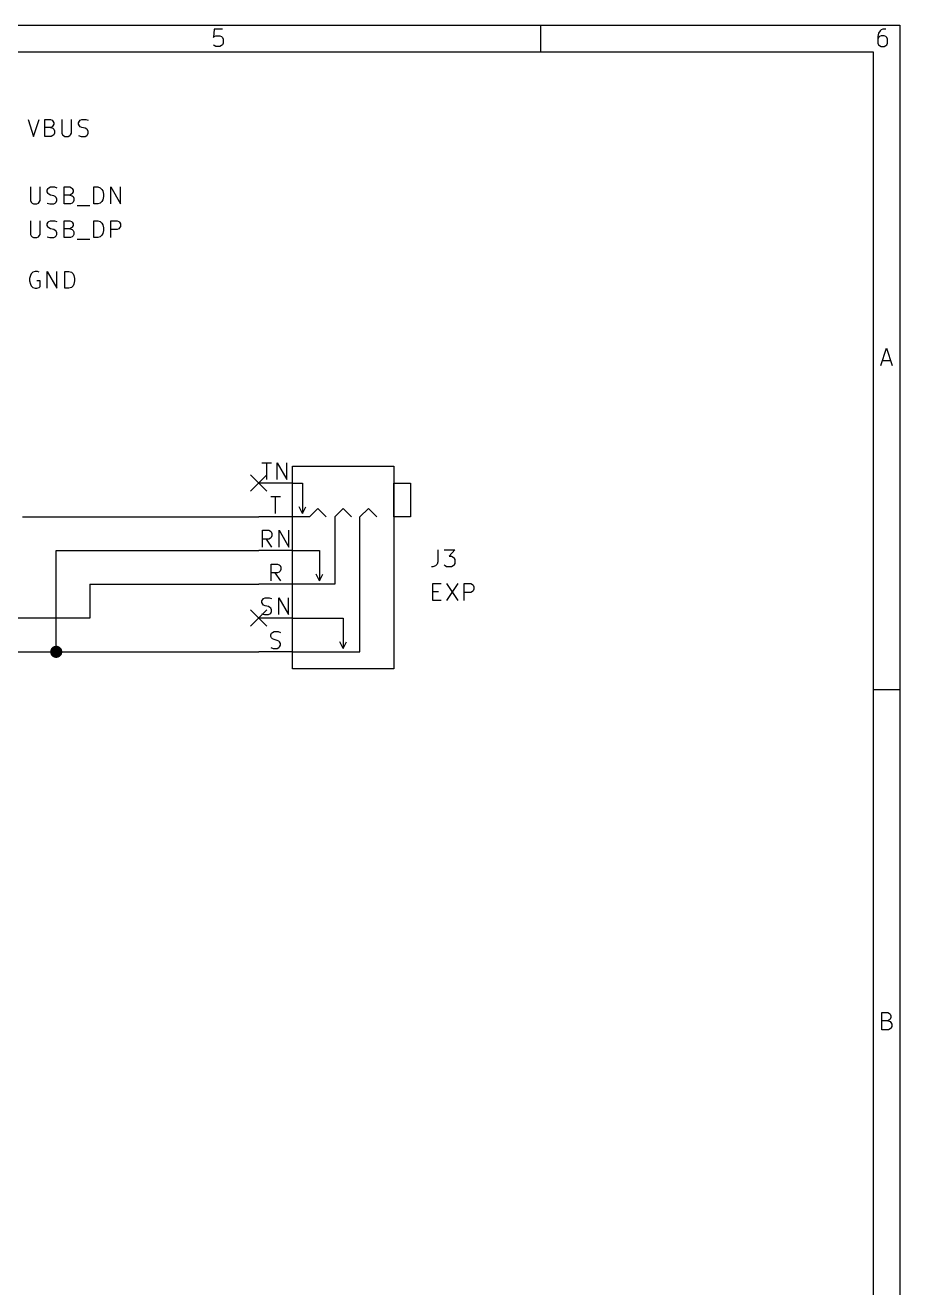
# Model space of a CAD drawing. Extents: x 0.4 to 11.3, y -7.9 to -0.4.
# Drawn here: x 8.708 to 11.299, y -4.134 to -0.394 of the extents above; entities that cross this region are included whole.
import ezdxf

# ---------------------------------------------------------------- set-up
doc = ezdxf.new("R2010")
doc.units = 0
doc.header["$MEASUREMENT"] = 0
for name, color, linetype in [('BLUE2', 5, 'CONTINUOUS'), ('BROWN2', 54, 'CONTINUOUS'), ('CYAN2', 4, 'CONTINUOUS'), ('GREEN3', 91, 'CONTINUOUS'), ('LYELLOW', 51, 'CONTINUOUS'), ('RED2', 1, 'CONTINUOUS'), ('RED3', 11, 'CONTINUOUS')]:
    doc.layers.add(name, color=color, linetype=linetype)

msp = doc.modelspace()

# ---------------------------------------------------------------- linework, layer by layer
at = {"layer": 'BLUE2', "linetype": 'CONTINUOUS'}
for p, q in [((9.376, -1.726), (9.424, -1.774)), ((9.424, -1.726), (9.376, -1.774)), ((9.376, -2.126), (9.424, -2.174)), ((9.424, -2.126), (9.376, -2.174))]:
    msp.add_line(p, q, dxfattribs=at)
at = {"layer": 'BROWN2', "linetype": 'CONTINUOUS'}
for p, q in [((8.71637, -0.672803), (8.73304, -0.722803)), ((8.73304, -0.722803), (8.7497, -0.672803)), ((8.76637, -0.722803), (8.76637, -0.672803)), ((8.76637, -0.672803), (8.78304, -0.672803)), ((8.78304, -0.672803), (8.7878, -0.675185)), ((8.81637, -0.672803), (8.81637, -0.71328)), ((8.84494, -0.71328), (8.84494, -0.672803)), ((8.87113, -0.675185), (8.8759, -0.672803)), ((8.8759, -0.672803), (8.8878, -0.672803)), ((8.8878, -0.672803), (8.89494, -0.675185)), ((8.78304, -0.696614), (8.76637, -0.696614)), ((8.7878, -0.694232), (8.78304, -0.696614)), ((8.78304, -0.696614), (8.79018, -0.698996)), ((8.7878, -0.675185), (8.79018, -0.677567)), ((8.79018, -0.69185), (8.7878, -0.694232)), ((8.79018, -0.677567), (8.79256, -0.682327)), ((8.79256, -0.687091), (8.79018, -0.69185)), ((8.79018, -0.698996), (8.79256, -0.701374)), ((8.79256, -0.682327), (8.79256, -0.687091)), ((8.79256, -0.701374), (8.79494, -0.706138)), ((8.79494, -0.706138), (8.79494, -0.71328)), ((8.86637, -0.682327), (8.86875, -0.677567)), ((8.86637, -0.687091), (8.86637, -0.682327)), ((8.86875, -0.69185), (8.86637, -0.687091)), ((8.86875, -0.677567), (8.87113, -0.675185)), ((8.87113, -0.694232), (8.86875, -0.69185)), ((8.8759, -0.696614), (8.87113, -0.694232)), ((8.88542, -0.698996), (8.8759, -0.696614)), ((8.89018, -0.701374), (8.88542, -0.698996)), ((8.89256, -0.703756), (8.89018, -0.701374)), ((8.89494, -0.70852), (8.89256, -0.703756)), ((8.89494, -0.71328), (8.89494, -0.70852)), ((8.78542, -0.722803), (8.76637, -0.722803)), ((8.79018, -0.720425), (8.78542, -0.722803)), ((8.79256, -0.718043), (8.79018, -0.720425)), ((8.79494, -0.71328), (8.79256, -0.718043)), ((8.81637, -0.71328), (8.81875, -0.718043)), ((8.81875, -0.718043), (8.82113, -0.720425)), ((8.82113, -0.720425), (8.82589, -0.722803)), ((8.82589, -0.722803), (8.83542, -0.722803)), ((8.83542, -0.722803), (8.84018, -0.720425)), ((8.84018, -0.720425), (8.84256, -0.718043)), ((8.84256, -0.718043), (8.84494, -0.71328)), ((8.86637, -0.720425), (8.87352, -0.722803)), ((8.87352, -0.722803), (8.88542, -0.722803)), ((8.88542, -0.722803), (8.89018, -0.720425)), ((8.89018, -0.720425), (8.89256, -0.718043)), ((8.89256, -0.718043), (8.89494, -0.71328)), ((8.72351, -0.872803), (8.72351, -0.91328)), ((8.75208, -0.91328), (8.75208, -0.872803)), ((8.77352, -0.882327), (8.77589, -0.877567)), ((8.77352, -0.887091), (8.77352, -0.882327)), ((8.77589, -0.89185), (8.77352, -0.887091)), ((8.77589, -0.877567), (8.77828, -0.875185)), ((8.77828, -0.894232), (8.77589, -0.89185)), ((8.77828, -0.875185), (8.78304, -0.872803)), ((8.78304, -0.896614), (8.77828, -0.894232)), ((8.78304, -0.872803), (8.79494, -0.872803)), ((8.79256, -0.898996), (8.78304, -0.896614)), ((8.79494, -0.872803), (8.80209, -0.875185)), ((8.82351, -0.922803), (8.82351, -0.872803)), ((8.82351, -0.872803), (8.84018, -0.872803)), ((8.84018, -0.896614), (8.82351, -0.896614)), ((8.84018, -0.872803), (8.84494, -0.875185)), ((8.84494, -0.894232), (8.84018, -0.896614)), ((8.84018, -0.896614), (8.84732, -0.898996)), ((8.84494, -0.875185), (8.84732, -0.877567)), ((8.84732, -0.89185), (8.84494, -0.894232)), ((8.84732, -0.877567), (8.8497, -0.882327)), ((8.8497, -0.887091), (8.84732, -0.89185)), ((8.8497, -0.882327), (8.8497, -0.887091)), ((8.91161, -0.922803), (8.91161, -0.872803)), ((8.91161, -0.872803), (8.92351, -0.872803)), ((8.92351, -0.872803), (8.93065, -0.875185)), ((8.93065, -0.875185), (8.93542, -0.879949)), ((8.93542, -0.879949), (8.9378, -0.884709)), ((8.9378, -0.884709), (8.94018, -0.894232)), ((8.94018, -0.894232), (8.94018, -0.901374)), ((8.96161, -0.922803), (8.96161, -0.872803)), ((8.96161, -0.872803), (8.99018, -0.922803)), ((8.99018, -0.922803), (8.99018, -0.872803)), ((8.72351, -0.91328), (8.72589, -0.918043)), ((8.72589, -0.918043), (8.72828, -0.920425)), ((8.72828, -0.920425), (8.73304, -0.922803)), ((8.73304, -0.922803), (8.74256, -0.922803)), ((8.74256, -0.922803), (8.74732, -0.920425)), ((8.74732, -0.920425), (8.7497, -0.918043)), ((8.7497, -0.918043), (8.75208, -0.91328)), ((8.77352, -0.920425), (8.78066, -0.922803)), ((8.78066, -0.922803), (8.79256, -0.922803)), ((8.79732, -0.901374), (8.79256, -0.898996)), ((8.79256, -0.922803), (8.79732, -0.920425)), ((8.7997, -0.903756), (8.79732, -0.901374)), ((8.79732, -0.920425), (8.7997, -0.918043)), ((8.80209, -0.90852), (8.7997, -0.903756)), ((8.7997, -0.918043), (8.80209, -0.91328)), ((8.80209, -0.91328), (8.80209, -0.90852)), ((8.84256, -0.922803), (8.82351, -0.922803)), ((8.84732, -0.920425), (8.84256, -0.922803)), ((8.84732, -0.898996), (8.8497, -0.901374)), ((8.8497, -0.918043), (8.84732, -0.920425)), ((8.8497, -0.901374), (8.85208, -0.906138)), ((8.85208, -0.91328), (8.8497, -0.918043)), ((8.85208, -0.906138), (8.85208, -0.91328)), ((8.86161, -0.927567), (8.8997, -0.927567)), ((8.92351, -0.922803), (8.91161, -0.922803)), ((8.93065, -0.920425), (8.92351, -0.922803)), ((8.93542, -0.915661), (8.93065, -0.920425)), ((8.9378, -0.910898), (8.93542, -0.915661)), ((8.94018, -0.901374), (8.9378, -0.910898)), ((8.72351, -0.972803), (8.72351, -1.01328)), ((8.75208, -1.01328), (8.75208, -0.972803)), ((8.77352, -0.982327), (8.77589, -0.977567)), ((8.77352, -0.987091), (8.77352, -0.982327)), ((8.77589, -0.99185), (8.77352, -0.987091)), ((8.77589, -0.977567), (8.77828, -0.975185)), ((8.77828, -0.994232), (8.77589, -0.99185)), ((8.77828, -0.975185), (8.78304, -0.972803)), ((8.78304, -0.996614), (8.77828, -0.994232)), ((8.78304, -0.972803), (8.79494, -0.972803)), ((8.79256, -0.998996), (8.78304, -0.996614)), ((8.79732, -1.00137), (8.79256, -0.998996)), ((8.79494, -0.972803), (8.80209, -0.975185)), ((8.7997, -1.00376), (8.79732, -1.00137)), ((8.80209, -1.00852), (8.7997, -1.00376)), ((8.80209, -1.01328), (8.80209, -1.00852)), ((8.82351, -1.0228), (8.82351, -0.972803)), ((8.82351, -0.972803), (8.84018, -0.972803)), ((8.84018, -0.996614), (8.82351, -0.996614)), ((8.84018, -0.972803), (8.84494, -0.975185)), ((8.84494, -0.994232), (8.84018, -0.996614)), ((8.84018, -0.996614), (8.84732, -0.998996)), ((8.84494, -0.975185), (8.84732, -0.977567)), ((8.84732, -0.99185), (8.84494, -0.994232)), ((8.84732, -0.977567), (8.8497, -0.982327)), ((8.8497, -0.987091), (8.84732, -0.99185)), ((8.84732, -0.998996), (8.8497, -1.00137)), ((8.8497, -0.982327), (8.8497, -0.987091)), ((8.8497, -1.00137), (8.85208, -1.00614)), ((8.85208, -1.00614), (8.85208, -1.01328)), ((8.91161, -1.0228), (8.91161, -0.972803)), ((8.91161, -0.972803), (8.92351, -0.972803)), ((8.92351, -0.972803), (8.93065, -0.975185)), ((8.93065, -0.975185), (8.93542, -0.979949)), ((8.93542, -0.979949), (8.9378, -0.984709)), ((8.9378, -0.984709), (8.94018, -0.994232)), ((8.94018, -1.00137), (8.9378, -1.0109)), ((8.94018, -0.994232), (8.94018, -1.00137)), ((8.96161, -1.0228), (8.96161, -0.972803)), ((8.96161, -0.972803), (8.98065, -0.972803)), ((8.98065, -0.998996), (8.96161, -0.998996)), ((8.98065, -0.972803), (8.98542, -0.975185)), ((8.98542, -0.996614), (8.98065, -0.998996)), ((8.98542, -0.975185), (8.9878, -0.977567)), ((8.9878, -0.994232), (8.98542, -0.996614)), ((8.9878, -0.977567), (8.99018, -0.982327)), ((8.99018, -0.989472), (8.9878, -0.994232)), ((8.99018, -0.982327), (8.99018, -0.989472)), ((8.72351, -1.01328), (8.72589, -1.01804)), ((8.72589, -1.01804), (8.72828, -1.02043)), ((8.72828, -1.02043), (8.73304, -1.0228)), ((8.73304, -1.0228), (8.74256, -1.0228)), ((8.74256, -1.0228), (8.74732, -1.02043)), ((8.74732, -1.02043), (8.7497, -1.01804)), ((8.7497, -1.01804), (8.75208, -1.01328)), ((8.77352, -1.02043), (8.78066, -1.0228)), ((8.78066, -1.0228), (8.79256, -1.0228)), ((8.79256, -1.0228), (8.79732, -1.02043)), ((8.79732, -1.02043), (8.7997, -1.01804)), ((8.7997, -1.01804), (8.80209, -1.01328)), ((8.84256, -1.0228), (8.82351, -1.0228)), ((8.84732, -1.02043), (8.84256, -1.0228)), ((8.8497, -1.01804), (8.84732, -1.02043)), ((8.85208, -1.01328), (8.8497, -1.01804)), ((8.86161, -1.02757), (8.8997, -1.02757)), ((8.92351, -1.0228), (8.91161, -1.0228)), ((8.93065, -1.02043), (8.92351, -1.0228)), ((8.93542, -1.01566), (8.93065, -1.02043)), ((8.9378, -1.0109), (8.93542, -1.01566)), ((8.72351, -1.13471), (8.72113, -1.14423)), ((8.72113, -1.14423), (8.72113, -1.15137)), ((8.72113, -1.15137), (8.72351, -1.1609)), ((8.72589, -1.12995), (8.72351, -1.13471)), ((8.73066, -1.12519), (8.72589, -1.12995)), ((8.7378, -1.1228), (8.73066, -1.12519)), ((8.74494, -1.1228), (8.7378, -1.1228)), ((8.75208, -1.15137), (8.74256, -1.15137)), ((8.7497, -1.12519), (8.74494, -1.1228)), ((8.75208, -1.16804), (8.75208, -1.15137)), ((8.77351, -1.1728), (8.77351, -1.1228)), ((8.77351, -1.1228), (8.80208, -1.1728)), ((8.80208, -1.1728), (8.80208, -1.1228)), ((8.82589, -1.1728), (8.82589, -1.1228)), ((8.82589, -1.1228), (8.8378, -1.1228)), ((8.8378, -1.1228), (8.84494, -1.12519)), ((8.84494, -1.12519), (8.8497, -1.12995)), ((8.8497, -1.12995), (8.85209, -1.13471)), ((8.85209, -1.13471), (8.85446, -1.14423)), ((8.85446, -1.15137), (8.85209, -1.1609)), ((8.85446, -1.14423), (8.85446, -1.15137)), ((8.72351, -1.1609), (8.72589, -1.16566)), ((8.72589, -1.16566), (8.73066, -1.17043)), ((8.73066, -1.17043), (8.7378, -1.1728)), ((8.7378, -1.1728), (8.74256, -1.1728)), ((8.74256, -1.1728), (8.7497, -1.17043)), ((8.7497, -1.17043), (8.75208, -1.16804)), ((8.8378, -1.1728), (8.82589, -1.1728)), ((8.84494, -1.17043), (8.8378, -1.1728)), ((8.8497, -1.16566), (8.84494, -1.17043)), ((8.85209, -1.1609), (8.8497, -1.16566))]:
    msp.add_line(p, q, dxfattribs=at)
at = {"layer": 'CYAN2', "linetype": 'CONTINUOUS'}
for p, q in [((9.93057, -1.9478), (9.93057, -1.98352)), ((9.94961, -1.9478), (9.98057, -1.9478)), ((9.98057, -1.9478), (9.9639, -1.96685)), ((9.9639, -1.96685), (9.97104, -1.96685)), ((9.97104, -1.96685), (9.9758, -1.96923)), ((9.9758, -1.96923), (9.97819, -1.97161)), ((9.97819, -1.97161), (9.98057, -1.97637)), ((9.98057, -1.97637), (9.98057, -1.98828)), ((9.91628, -1.9978), (9.91152, -1.9978)), ((9.92343, -1.99543), (9.91628, -1.9978)), ((9.92819, -1.99066), (9.92343, -1.99543)), ((9.93057, -1.98352), (9.92819, -1.99066)), ((9.952, -1.99543), (9.94961, -1.99304)), ((9.95676, -1.9978), (9.952, -1.99543)), ((9.97104, -1.9978), (9.95676, -1.9978)), ((9.9758, -1.99543), (9.97104, -1.9978)), ((9.97819, -1.99304), (9.9758, -1.99543)), ((9.98057, -1.98828), (9.97819, -1.99304)), ((9.91628, -2.0978), (9.91628, -2.0478)), ((9.91628, -2.0478), (9.94009, -2.0478)), ((9.95676, -2.0478), (9.99009, -2.0978)), ((9.99009, -2.0478), (9.95676, -2.0978)), ((10.0091, -2.0978), (10.0091, -2.0478)), ((10.0091, -2.0478), (10.0282, -2.0478)), ((10.0282, -2.0478), (10.0329, -2.05019)), ((10.0329, -2.05019), (10.0353, -2.05257)), ((10.0353, -2.05257), (10.0377, -2.05733)), ((9.91628, -2.07161), (9.93295, -2.07161)), ((10.0282, -2.074), (10.0091, -2.074)), ((10.0329, -2.07161), (10.0282, -2.074)), ((10.0353, -2.06923), (10.0329, -2.07161)), ((10.0377, -2.06447), (10.0353, -2.06923)), ((10.0377, -2.05733), (10.0377, -2.06447)), ((9.94009, -2.0978), (9.91628, -2.0978))]:
    msp.add_line(p, q, dxfattribs=at)
at = {"layer": 'GREEN3', "linetype": 'CONTINUOUS'}
for p, q in [((8.7, -1.85), (9.4, -1.85)), ((8.8, -1.95), (9.4, -1.95)), ((8.8, -2.25), (8.8, -1.95)), ((8.9, -2.05), (8.9, -2.15)), ((8.9, -2.05), (9.4, -2.05)), ((8.9, -2.15), (6.3, -2.15)), ((6.3, -2.25), (8.8, -2.25)), ((8.8, -2.25), (9.4, -2.25))]:
    msp.add_line(p, q, dxfattribs=at)
at = {"layer": 'GREEN3', "const_width": 0.018}
msp.add_lwpolyline([(8.791, -2.25, 1), (8.809, -2.25, 1)], format="xyb", close=True, dxfattribs=at)
at = {"layer": 'LYELLOW', "linetype": 'CONTINUOUS'}
for p, q in [((9.5, -2.3), (9.5, -1.7)), ((9.5, -1.7), (9.8, -1.7)), ((9.8, -1.7), (9.8, -2.3)), ((9.8, -2.3), (9.5, -2.3))]:
    msp.add_line(p, q, dxfattribs=at)
at = {"layer": 'RED2', "linetype": 'CONTINUOUS'}
for p, q in [((0.393701, -0.393701), (11.2993, -0.393701)), ((9.26804, -0.405264), (9.2656, -0.429634)), ((9.29241, -0.405264), (9.26804, -0.405264)), ((10.2362, -0.472441), (10.2362, -0.393701)), ((11.2414, -0.410138), (11.2365, -0.417449)), ((11.2439, -0.407701), (11.2414, -0.410138)), ((11.2487, -0.405264), (11.2439, -0.407701)), ((11.2585, -0.405264), (11.2487, -0.405264)), ((11.2993, -0.393701), (11.2993, -7.8743)), ((9.2656, -0.429634), (9.26804, -0.427197)), ((9.26804, -0.427197), (9.27291, -0.42476)), ((9.27291, -0.42476), (9.28509, -0.42476)), ((9.28509, -0.42476), (9.28997, -0.427197)), ((9.28997, -0.427197), (9.29241, -0.429634)), ((9.29241, -0.429634), (9.29484, -0.434508)), ((9.29484, -0.446693), (9.29241, -0.451567)), ((9.29484, -0.434508), (9.29484, -0.446693)), ((11.2365, -0.417449), (11.2341, -0.427197)), ((11.2341, -0.427197), (11.2341, -0.446693)), ((11.2365, -0.429634), (11.2341, -0.434508)), ((11.2341, -0.446693), (11.2365, -0.451567)), ((11.239, -0.427197), (11.2365, -0.429634)), ((11.2439, -0.42476), (11.239, -0.427197)), ((11.2536, -0.42476), (11.2439, -0.42476)), ((11.2585, -0.427197), (11.2536, -0.42476)), ((11.2609, -0.429634), (11.2585, -0.427197)), ((11.2633, -0.434508), (11.2609, -0.429634)), ((11.2609, -0.451567), (11.2633, -0.446693)), ((11.2633, -0.446693), (11.2633, -0.434508)), ((0.472441, -0.472441), (11.2206, -0.472441)), ((9.26804, -0.454008), (9.2656, -0.451567)), ((9.27291, -0.456445), (9.26804, -0.454008)), ((9.28509, -0.456445), (9.27291, -0.456445)), ((9.28997, -0.454008), (9.28509, -0.456445)), ((9.29241, -0.451567), (9.28997, -0.454008)), ((11.2206, -0.472441), (11.2206, -7.79556)), ((11.2365, -0.451567), (11.239, -0.454008)), ((11.239, -0.454008), (11.2439, -0.456445)), ((11.2439, -0.456445), (11.2536, -0.456445)), ((11.2536, -0.456445), (11.2585, -0.454008)), ((11.2585, -0.454008), (11.2609, -0.451567)), ((11.2429, -1.40133), (11.2599, -1.35015)), ((11.2599, -1.35015), (11.277, -1.40133)), ((11.2477, -1.3867), (11.2721, -1.3867)), ((9.5, -2.3), (9.5, -1.7)), ((9.5, -1.7), (9.8, -1.7)), ((9.8, -1.7), (9.8, -2.3)), ((9.5, -1.75), (9.4, -1.75)), ((9.5, -1.75), (9.53, -1.75)), ((9.53, -1.75), (9.53, -1.84)), ((9.8, -1.85), (9.8, -1.75)), ((9.8, -1.75), (9.85, -1.75)), ((9.85, -1.75), (9.85, -1.85)), ((9.53, -1.84), (9.52, -1.82)), ((9.53, -1.84), (9.54, -1.82)), ((9.575, -1.825), (9.55, -1.85)), ((9.6, -1.85), (9.575, -1.825)), ((9.65, -1.825), (9.625, -1.85)), ((9.675, -1.85), (9.65, -1.825)), ((9.7, -1.85), (9.725, -1.825)), ((9.725, -1.825), (9.75, -1.85)), ((9.5, -1.85), (9.4, -1.85)), ((9.55, -1.85), (9.5, -1.85)), ((9.625, -1.85), (9.625, -2.05)), ((9.7, -2.25), (9.7, -1.85)), ((9.85, -1.85), (9.8, -1.85)), ((9.5, -1.95), (9.4, -1.95)), ((9.5, -1.95), (9.58, -1.95)), ((9.58, -1.95), (9.58, -2.04)), ((9.5, -2.05), (9.4, -2.05)), ((9.625, -2.05), (9.5, -2.05)), ((9.58, -2.04), (9.57, -2.02)), ((9.58, -2.04), (9.59, -2.02)), ((9.5, -2.15), (9.4, -2.15)), ((9.5, -2.15), (9.65, -2.15)), ((9.65, -2.15), (9.65, -2.24)), ((9.65, -2.24), (9.64, -2.22)), ((9.65, -2.24), (9.66, -2.22)), ((9.5, -2.25), (9.4, -2.25)), ((9.5, -2.25), (9.7, -2.25)), ((9.8, -2.3), (9.5, -2.3)), ((11.2993, -2.3622), (11.2206, -2.3622)), ((11.2465, -3.36983), (11.2465, -3.31865)), ((11.2465, -3.31865), (11.2636, -3.31865)), ((11.2636, -3.31865), (11.2685, -3.32109)), ((11.2685, -3.32109), (11.2709, -3.32352)), ((11.2709, -3.32352), (11.2733, -3.3284)), ((11.2733, -3.3284), (11.2733, -3.33327)), ((11.2636, -3.34302), (11.2465, -3.34302)), ((11.2685, -3.34058), (11.2636, -3.34302)), ((11.2636, -3.34302), (11.2709, -3.34546)), ((11.2709, -3.33815), (11.2685, -3.34058)), ((11.2733, -3.33327), (11.2709, -3.33815)), ((11.2709, -3.34546), (11.2733, -3.34789)), ((11.2733, -3.36495), (11.2709, -3.36739)), ((11.2733, -3.34789), (11.2758, -3.35277)), ((11.2758, -3.36008), (11.2733, -3.36495)), ((11.2758, -3.35277), (11.2758, -3.36008)), ((11.266, -3.36983), (11.2465, -3.36983)), ((11.2709, -3.36739), (11.266, -3.36983))]:
    msp.add_line(p, q, dxfattribs=at)
at = {"layer": 'RED3', "linetype": 'CONTINUOUS'}
for p, q in [((9.40952, -1.68988), (9.43809, -1.68988)), ((9.42381, -1.73988), (9.42381, -1.68988)), ((9.45476, -1.73988), (9.45476, -1.68988)), ((9.45476, -1.68988), (9.48333, -1.73988)), ((9.48333, -1.73988), (9.48333, -1.68988)), ((9.43571, -1.78988), (9.46428, -1.78988)), ((9.45, -1.83988), (9.45, -1.78988)), ((9.41071, -1.93988), (9.41071, -1.88988)), ((9.41071, -1.88988), (9.42976, -1.88988)), ((9.42976, -1.88988), (9.43452, -1.89226)), ((9.43452, -1.89226), (9.43691, -1.89464)), ((9.43691, -1.89464), (9.43928, -1.8994)), ((9.43928, -1.90655), (9.43691, -1.91131)), ((9.43928, -1.8994), (9.43928, -1.90655)), ((9.46071, -1.93988), (9.46071, -1.88988)), ((9.46071, -1.88988), (9.48928, -1.93988)), ((9.48928, -1.93988), (9.48928, -1.88988)), ((9.42976, -1.91607), (9.41071, -1.91607)), ((9.43928, -1.93988), (9.42262, -1.91607)), ((9.43452, -1.91369), (9.42976, -1.91607)), ((9.43691, -1.91131), (9.43452, -1.91369)), ((9.4369, -2.03988), (9.4369, -1.98988)), ((9.4369, -1.98988), (9.45595, -1.98988)), ((9.45595, -2.01607), (9.4369, -2.01607)), ((9.46547, -2.03988), (9.44881, -2.01607)), ((9.45595, -1.98988), (9.46071, -1.99226)), ((9.46071, -2.01369), (9.45595, -2.01607)), ((9.46071, -1.99226), (9.46309, -1.99464)), ((9.46309, -2.01131), (9.46071, -2.01369)), ((9.46309, -1.99464), (9.46547, -1.9994)), ((9.46547, -2.00655), (9.46309, -2.01131)), ((9.46547, -1.9994), (9.46547, -2.00655)), ((9.4119, -2.09464), (9.41428, -2.09226)), ((9.41428, -2.09226), (9.41905, -2.08988)), ((9.41905, -2.08988), (9.43095, -2.08988)), ((9.43095, -2.08988), (9.43809, -2.09226)), ((9.45952, -2.13988), (9.45952, -2.08988)), ((9.45952, -2.08988), (9.48809, -2.13988)), ((9.48809, -2.13988), (9.48809, -2.08988)), ((9.40952, -2.0994), (9.4119, -2.09464)), ((9.40952, -2.10417), (9.40952, -2.0994)), ((9.4119, -2.10893), (9.40952, -2.10417)), ((9.41428, -2.11131), (9.4119, -2.10893)), ((9.41905, -2.11369), (9.41428, -2.11131)), ((9.42857, -2.11607), (9.41905, -2.11369)), ((9.43333, -2.11845), (9.42857, -2.11607)), ((9.43571, -2.12083), (9.43333, -2.11845)), ((9.43809, -2.12559), (9.43571, -2.12083)), ((9.43571, -2.13512), (9.43809, -2.13035)), ((9.43809, -2.13035), (9.43809, -2.12559)), ((9.40952, -2.1375), (9.41667, -2.13988)), ((9.41667, -2.13988), (9.42857, -2.13988)), ((9.42857, -2.13988), (9.43333, -2.1375)), ((9.43333, -2.1375), (9.43571, -2.13512)), ((9.43572, -2.1994), (9.43809, -2.19464)), ((9.43572, -2.20417), (9.43572, -2.1994)), ((9.43809, -2.20893), (9.43572, -2.20417)), ((9.43809, -2.19464), (9.44048, -2.19226)), ((9.44048, -2.19226), (9.44524, -2.18988)), ((9.44524, -2.18988), (9.45714, -2.18988)), ((9.45714, -2.18988), (9.46429, -2.19226)), ((9.43572, -2.2375), (9.44286, -2.23988)), ((9.44048, -2.21131), (9.43809, -2.20893)), ((9.44524, -2.21369), (9.44048, -2.21131)), ((9.44286, -2.23988), (9.45476, -2.23988)), ((9.45476, -2.21607), (9.44524, -2.21369)), ((9.45952, -2.21845), (9.45476, -2.21607)), ((9.45476, -2.23988), (9.45952, -2.2375)), ((9.46191, -2.22083), (9.45952, -2.21845)), ((9.45952, -2.2375), (9.46191, -2.23512)), ((9.46429, -2.22559), (9.46191, -2.22083)), ((9.46191, -2.23512), (9.46429, -2.23035)), ((9.46429, -2.23035), (9.46429, -2.22559))]:
    msp.add_line(p, q, dxfattribs=at)

doc.saveas('drawing.dxf')
